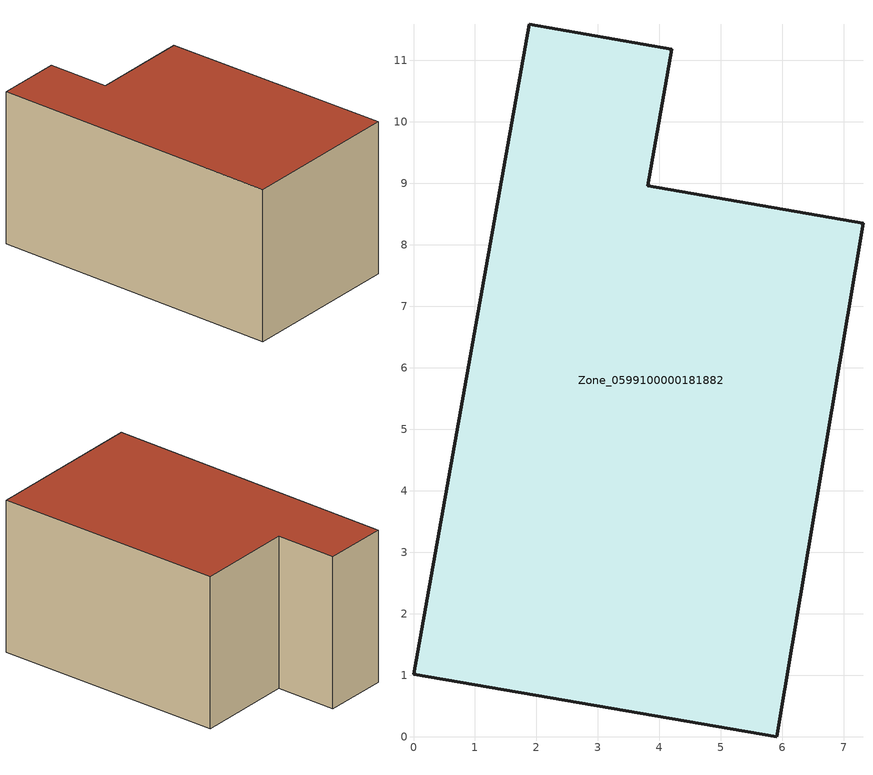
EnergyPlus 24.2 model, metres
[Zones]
Zone_0599100000181882
 floor ground (C_G): 0,1.02 1.88,11.59 4.2,11.18 3.81,8.96 7.31,8.35 5.91,0 z0
 wall outside (C_F): 3.81,8.96 4.2,11.18 1.88,11.59 0,1.02 5.91,0 7.31,8.35 3.81,8.96 z0:5.6
 roof outside (C_R): 5.91,0 7.31,8.35 3.81,8.96 4.2,11.18 1.88,11.59 0,1.02 z5.6
[BUILDING]
Pand.0599100000181882: North Axis=0; Terrain=City; Loads Convergence Tolerance Value=0.04; Temperature Convergence Tolerance Value=0.4; Solar Distribution=FullExterior; Maximum Number of Warmup Days=25; Minimum Number of Warmup Days=1
[Site:Location]
Rotterdam.The.Hague.AP_ZH_NLD Design_Conditions: Latitude=51.96; Longitude=4.45; Time Zone=1; Elevation=-4.5
[SITE:GROUNDTEMPERATURE:BUILDINGSURFACE]
18, 18, 18, 18, 18, 18, 18, 18, 18, 18, 18, 18
[MATERIAL] Thermal Absorptance=0.9; Solar Absorptance=0.7; Visible Absorptance=0.7
Name | Roughness | Thickness | Conductivity | Density | Specific Heat
G.TI.1946-1964 | MediumSmooth | 0.15 | 1 | 540 | 1210
F.TI.1946-1964 | Rough | 0.3 | 0.857143 | 1920 | 840
R.TI.1946-1964 | MediumRough | 0.2 | 0.277778 | 1500 | 1000
[CONSTRUCTION]
C_G: G.TI.1946-1964
C_F: F.TI.1946-1964
C_R: R.TI.1946-1964
[ZONE]
Zone_0599100000181882: Type=1; Multiplier=1; Ceiling Height=Autocalculate; Volume=Autocalculate; Floor Area=autocalculate; Part of Total Floor Area=Yes
[ZONEINFILTRATION:DESIGNFLOWRATE]
Infil_Zone_0599100000181882: Zone or ZoneList or Space or SpaceList=Zone_0599100000181882; Schedule=AlwaysOn; Design Flow Rate Calculation Method=Flow/Area; Flow Rate per Floor Area=0.003; Constant Term Coefficient=1; Temperature Term Coefficient=0; Velocity Term Coefficient=0; Velocity Squared Term Coefficient=0
[HVACTEMPLATE:ZONE:IDEALLOADSAIRSYSTEM]
Zone_0599100000181882: Maximum Heating Supply Air Temperature=50; Minimum Cooling Supply Air Temperature=13; Maximum Heating Supply Air Humidity Ratio=0.0156; Minimum Cooling Supply Air Humidity Ratio=0.0077; Heating Limit=NoLimit; Cooling Limit=NoLimit; Dehumidification Control Type=ConstantSensibleHeatRatio; Cooling Sensible Heat Ratio=0.7; Dehumidification Setpoint=60; Humidification Control Type=None; Humidification Setpoint=30; Outdoor Air Method=None; Outdoor Air Flow Rate per Person=0.00944; Outdoor Air Flow Rate per Zone Floor Area=0; Outdoor Air Flow Rate per Zone=0; Demand Controlled Ventilation Type=None; Outdoor Air Economizer Type=NoEconomizer; Heat Recovery Type=None; Sensible Heat Recovery Effectiveness=0.7; Latent Heat Recovery Effectiveness=0.65
[ZONECONTROL:THERMOSTAT]
ThermostatControl_Zone_0599100000181882: Zone or ZoneList=Zone_0599100000181882; Control Type Schedule=DualSetpointControlType; Control 1=Thermostat_Zone_0599100000181882; Temperature Difference Between Cutout And Setpoint=0
[THERMOSTATSETPOINT:DUALSETPOINT]
Thermostat_Zone_0599100000181882: Heating Setpoint Temperature Schedule=HeatingSetpoint_Zone_0599100000181882; Cooling Setpoint Temperature Schedule=CoolingSetpoint_Zone_0599100000181882
[SCHEDULE:COMPACT]
HeatingSetpoint_Zone_0599100000181882: Through: 12/31, For: AllDays, Until: 24:00, 21
CoolingSetpoint_Zone_0599100000181882: Through: 12/31, For: AllDays, Until: 24:00, 24
DualSetpointControlType: Through: 12/31, For: AllDays, Until: 24:00, 4
AlwaysOn: Through: 12/31, For: AllDays, Until: 24:00, 1
